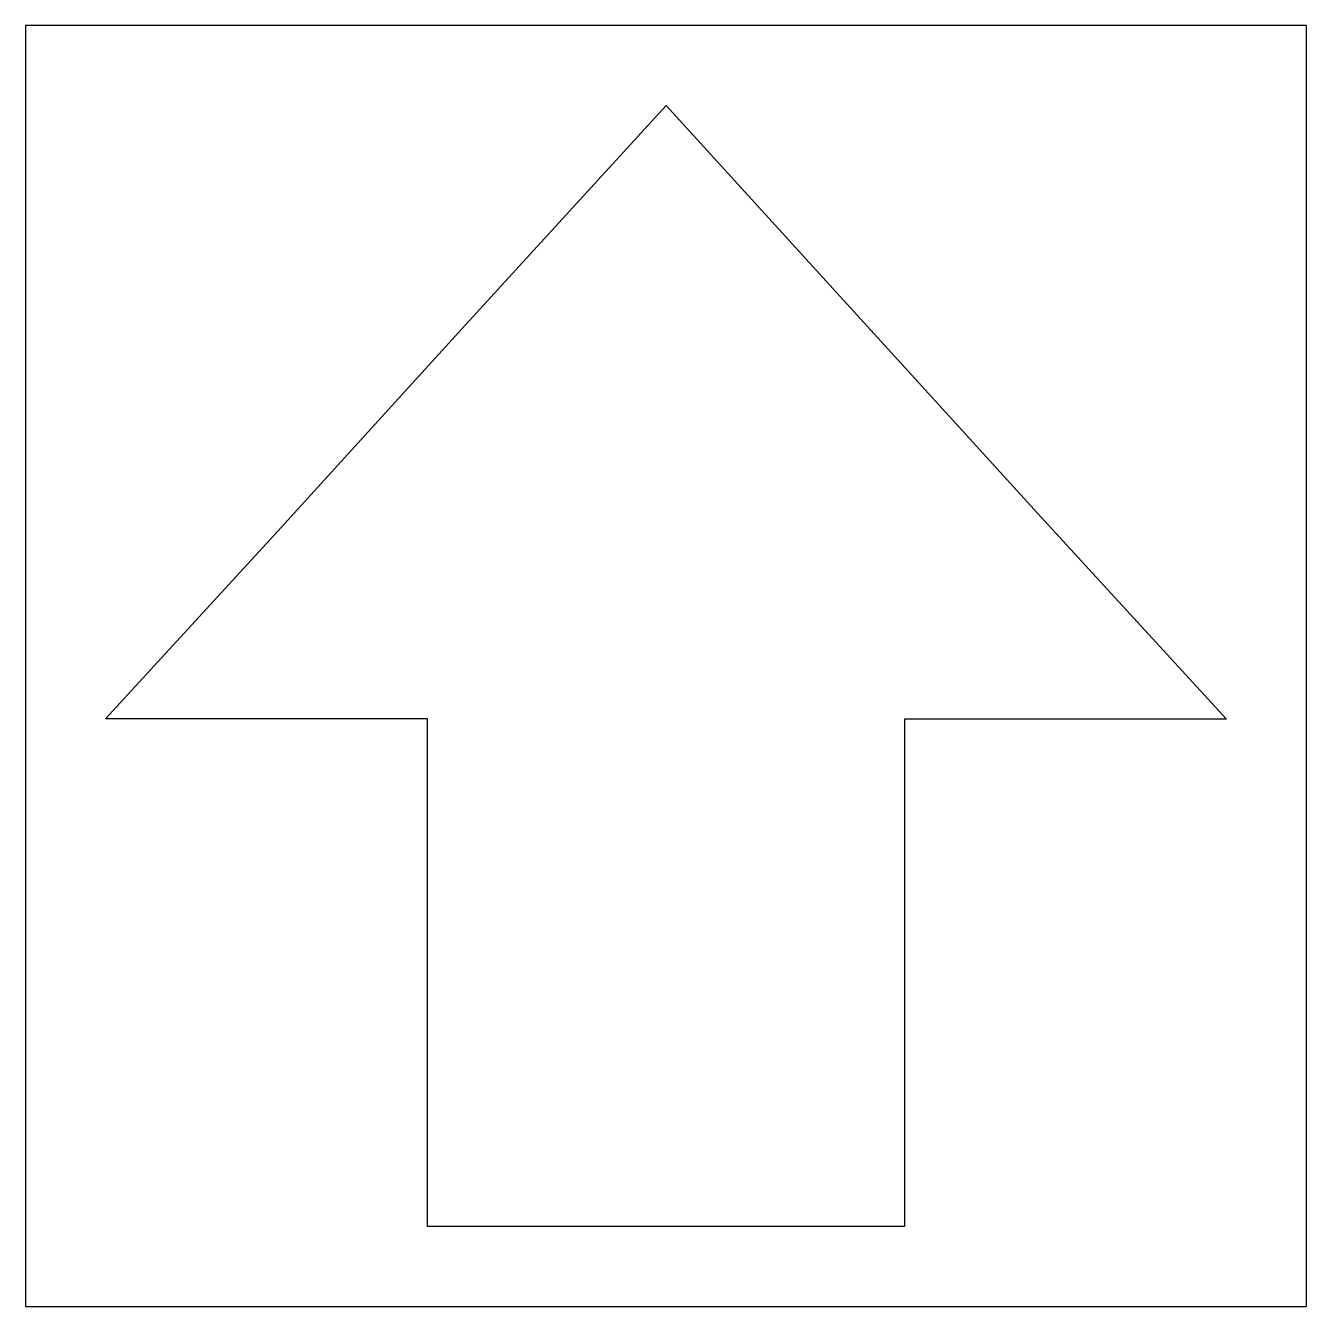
# Model space of a CAD drawing. Header units: inches. Extents: x 0 to 48, y 0 to 48.
import ezdxf

# ---------------------------------------------------------------- set-up
doc = ezdxf.new("R2010")
doc.units = ezdxf.units.IN
doc.header["$MEASUREMENT"] = 0
doc.layers.add('CUT', color=1, linetype='Continuous')

msp = doc.modelspace()

# ---------------------------------------------------------------- linework, layer by layer
at = {"layer": 'CUT'}
for points in [[(0, 0), (48, 0), (48, 48), (0, 48)], [(24.002, 45), (38.184, 29.446), (45, 22.008), (32.941, 22.008), (32.941, 3), (15.056, 3), (15.056, 22.014), (3, 22.014), (9.439, 29.035), (16.358, 36.651)]]:
    msp.add_lwpolyline(points, close=True, dxfattribs=at)

doc.saveas('drawing.dxf')
